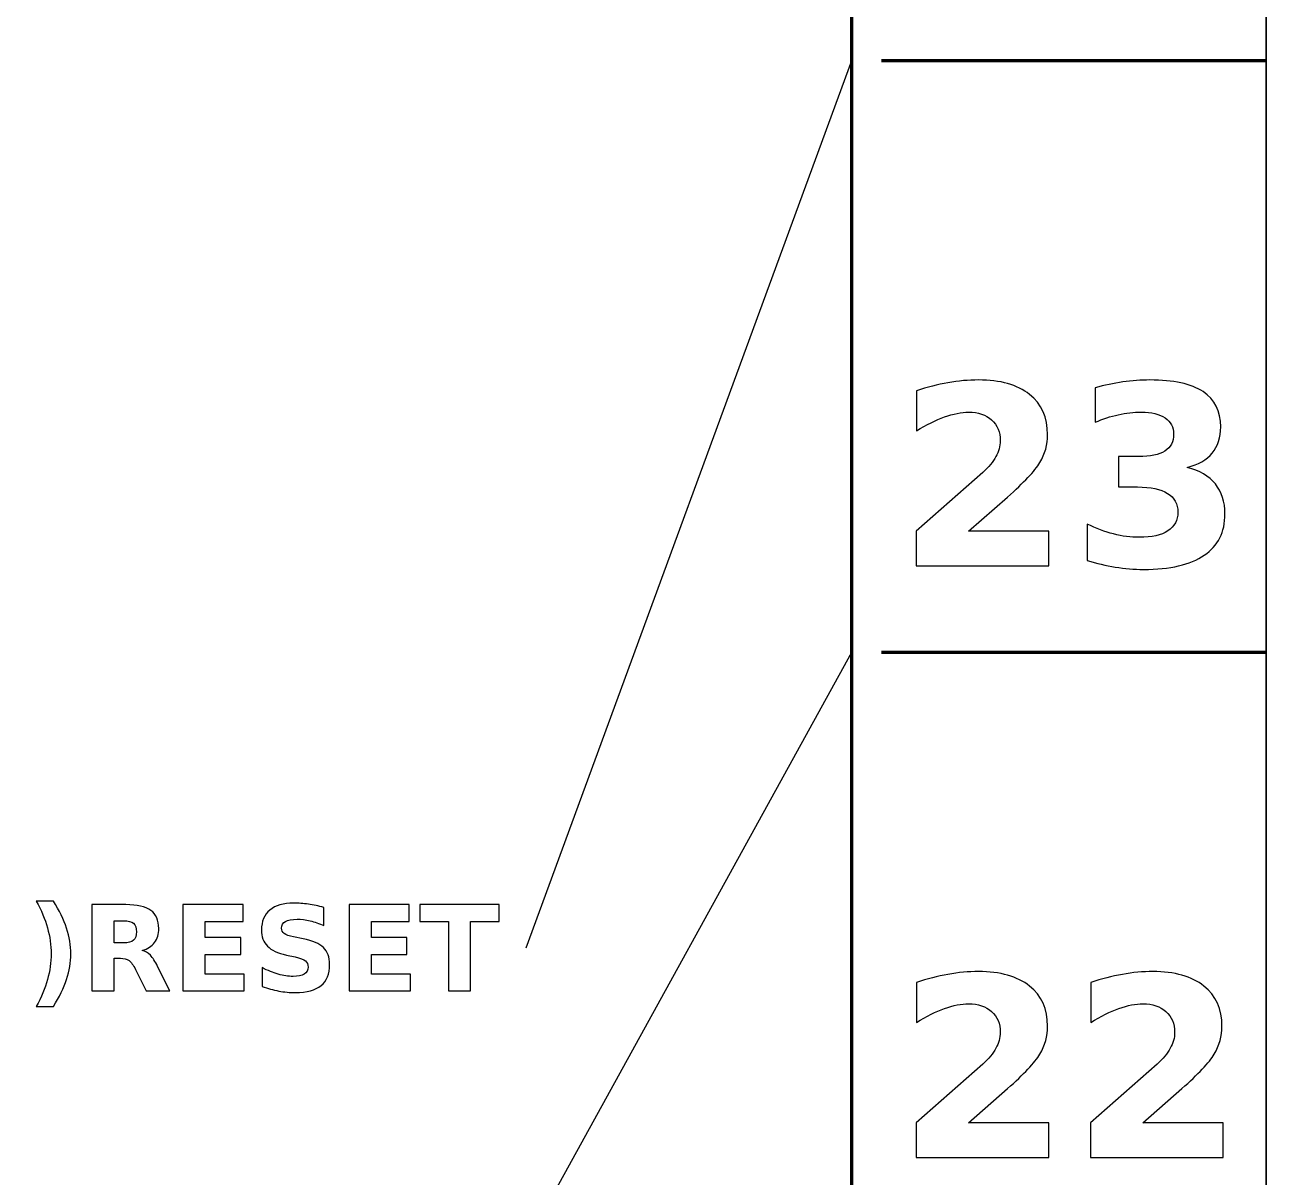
# Model space of a CAD drawing. Header units: centimetres. Extents: x -16.5 to -4.5, y -20.9 to -8.8.
# Drawn here: x -6.597 to -4.5, y -13.238 to -11.29 of the extents above; entities that cross this region are included whole.
import ezdxf

# ---------------------------------------------------------------- set-up
doc = ezdxf.new("R2010")
doc.units = ezdxf.units.CM
doc.header["$MEASUREMENT"] = 0
doc.layers.add('Layer 1', color=7, linetype='Continuous')

msp = doc.modelspace()

# ---------------------------------------------------------------- linework, layer by layer
at = {"layer": 'Layer 1', "color": 7, "lineweight": 35}
msp.add_open_spline([(-16.5, -8.85), (-16.5, -8.85), (-4.5, -8.85), (-4.5, -8.85), (-4.5, -8.85), (-4.5, -8.85), (-4.5, -20.85), (-4.5, -20.85), (-4.5, -20.85), (-4.5, -20.85), (-16.5, -20.85), (-16.5, -20.85), (-16.5, -20.85), (-16.5, -20.85), (-16.5, -8.85), (-16.5, -8.85)], degree=3, knots=[0, 0, 0, 0, 0.25, 0.25, 0.25, 0.25, 0.5, 0.5, 0.5, 0.5, 0.75, 0.75, 0.75, 0.75, 1, 1, 1, 1], dxfattribs=at)
at = {"layer": 'Layer 1', "color": 250, "lineweight": 100}
msp.add_open_spline([(-15.8, -9.55), (-15.8, -9.55), (-5.2, -9.55), (-5.2, -9.55), (-5.2, -9.55), (-5.2, -9.55), (-5.2, -20.15), (-5.2, -20.15), (-5.2, -20.15), (-5.2, -20.15), (-15.8, -20.15), (-15.8, -20.15), (-15.8, -20.15), (-15.8, -20.15), (-15.8, -9.55), (-15.8, -9.55)], degree=3, knots=[0, 0, 0, 0, 0.25, 0.25, 0.25, 0.25, 0.5, 0.5, 0.5, 0.5, 0.75, 0.75, 0.75, 0.75, 1, 1, 1, 1], dxfattribs=at)
at = {"layer": 'Layer 1', "color": 250, "lineweight": 25}
for points in [[(-5.75, -12.85), (-5.75, -12.85), (-5.19999, -11.34998), (-5.19999, -11.34998)], [(-5.75, -13.35), (-5.75, -13.35), (-5.19999, -12.34998), (-5.19999, -12.34998)]]:
    msp.add_open_spline(points, degree=3, dxfattribs=at)
at = {"layer": 'Layer 1', "color": 250, "lineweight": 106}
for points in [[(-5.15, -11.35), (-5.15, -11.35), (-4.70001, -11.34998), (-4.70001, -11.34998)], [(-5.15, -11.35), (-5.15, -11.35), (-4.50001, -11.34998), (-4.50001, -11.34998)], [(-5.15, -12.35), (-5.15, -12.35), (-4.70001, -12.34998), (-4.70001, -12.34998)], [(-5.15, -12.35), (-5.15, -12.35), (-4.50001, -12.34998), (-4.50001, -12.34998)]]:
    msp.add_open_spline(points, degree=3, dxfattribs=at)
at = {"layer": 'Layer 1', "color": 250}
for points, knots in [([(-5.003, -12.14582), (-5.003, -12.14582), (-4.86718, -12.14582), (-4.86718, -12.14582), (-4.86718, -12.14582), (-4.86718, -12.14582), (-4.86718, -12.20431), (-4.86718, -12.20431), (-4.86718, -12.20431), (-4.86718, -12.20431), (-5.09148, -12.20431), (-5.09148, -12.20431), (-5.09148, -12.20431), (-5.09148, -12.20431), (-5.09148, -12.14582), (-5.09148, -12.14582), (-5.09148, -12.14582), (-5.09148, -12.14582), (-4.9788, -12.04641), (-4.9788, -12.04641), (-4.9788, -12.04641), (-4.96871, -12.03731), (-4.9613, -12.02842), (-4.9565, -12.01974), (-4.9565, -12.01974), (-4.95164, -12.01106), (-4.94924, -12.00203), (-4.94924, -11.99264), (-4.94924, -11.99264), (-4.94924, -11.97818), (-4.95411, -11.96654), (-4.96384, -11.95772), (-4.96384, -11.95772), (-4.97351, -11.9489), (-4.98642, -11.94453), (-5.00258, -11.94453), (-5.00258, -11.94453), (-5.01499, -11.94453), (-5.02854, -11.94721), (-5.04329, -11.9525), (-5.04329, -11.9525), (-5.05803, -11.95779), (-5.07384, -11.96569), (-5.09063, -11.97614), (-5.09063, -11.97614), (-5.09063, -11.97614), (-5.09063, -11.90833), (-5.09063, -11.90833), (-5.09063, -11.90833), (-5.07271, -11.90241), (-5.055, -11.89789), (-5.0375, -11.89479), (-5.0375, -11.89479), (-5.02, -11.89168), (-5.00286, -11.89013), (-4.986, -11.89013), (-4.986, -11.89013), (-4.9491, -11.89013), (-4.92038, -11.89824), (-4.89992, -11.91454), (-4.89992, -11.91454), (-4.87946, -11.93077), (-4.86923, -11.95342), (-4.86923, -11.98256), (-4.86923, -11.98256), (-4.86923, -11.99935), (-4.8736, -12.01501), (-4.88228, -12.02955), (-4.88228, -12.02955), (-4.89096, -12.04408), (-4.90923, -12.06355), (-4.93703, -12.08796), (-4.93703, -12.08796), (-4.93703, -12.08796), (-5.003, -12.14582), (-5.003, -12.14582)], [0, 0, 0, 0, 0.0526316, 0.0526316, 0.0526316, 0.0526316, 0.1052632, 0.1052632, 0.1052632, 0.1052632, 0.1578947, 0.1578947, 0.1578947, 0.1578947, 0.2105263, 0.2105263, 0.2105263, 0.2105263, 0.2631579, 0.2631579, 0.2631579, 0.2631579, 0.3157895, 0.3157895, 0.3157895, 0.3157895, 0.3684211, 0.3684211, 0.3684211, 0.3684211, 0.4210526, 0.4210526, 0.4210526, 0.4210526, 0.4736842, 0.4736842, 0.4736842, 0.4736842, 0.5263158, 0.5263158, 0.5263158, 0.5263158, 0.5789474, 0.5789474, 0.5789474, 0.5789474, 0.6315789, 0.6315789, 0.6315789, 0.6315789, 0.6842105, 0.6842105, 0.6842105, 0.6842105, 0.7368421, 0.7368421, 0.7368421, 0.7368421, 0.7894737, 0.7894737, 0.7894737, 0.7894737, 0.8421053, 0.8421053, 0.8421053, 0.8421053, 0.8947368, 0.8947368, 0.8947368, 0.8947368, 0.9473684, 0.9473684, 0.9473684, 0.9473684, 1, 1, 1, 1]), ([(-4.63322, -12.03787), (-4.61248, -12.04323), (-4.5966, -12.05262), (-4.58581, -12.06588), (-4.58581, -12.06588), (-4.57501, -12.07922), (-4.56958, -12.09608), (-4.56958, -12.11661), (-4.56958, -12.11661), (-4.56958, -12.14723), (-4.58129, -12.17051), (-4.60471, -12.18646), (-4.60471, -12.18646), (-4.62814, -12.20233), (-4.66229, -12.21031), (-4.70723, -12.21031), (-4.70723, -12.21031), (-4.72311, -12.21031), (-4.73898, -12.20904), (-4.75493, -12.2065), (-4.75493, -12.2065), (-4.7708, -12.20396), (-4.78653, -12.20008), (-4.80213, -12.195), (-4.80213, -12.195), (-4.80213, -12.195), (-4.80213, -12.13361), (-4.80213, -12.13361), (-4.80213, -12.13361), (-4.78724, -12.14102), (-4.77249, -12.14667), (-4.75782, -12.15048), (-4.75782, -12.15048), (-4.74314, -12.15422), (-4.72868, -12.15612), (-4.7145, -12.15612), (-4.7145, -12.15612), (-4.6934, -12.15612), (-4.67725, -12.15245), (-4.66603, -12.14518), (-4.66603, -12.14518), (-4.65481, -12.13785), (-4.64916, -12.12741), (-4.64916, -12.11372), (-4.64916, -12.11372), (-4.64916, -12.09968), (-4.65495, -12.08902), (-4.66645, -12.08183), (-4.66645, -12.08183), (-4.67795, -12.07456), (-4.69495, -12.07096), (-4.71739, -12.07096), (-4.71739, -12.07096), (-4.71739, -12.07096), (-4.74921, -12.07096), (-4.74921, -12.07096), (-4.74921, -12.07096), (-4.74921, -12.07096), (-4.74921, -12.01967), (-4.74921, -12.01967), (-4.74921, -12.01967), (-4.74921, -12.01967), (-4.71577, -12.01967), (-4.71577, -12.01967), (-4.71577, -12.01967), (-4.69573, -12.01967), (-4.68091, -12.01656), (-4.67111, -12.01028), (-4.67111, -12.01028), (-4.6613, -12.004), (-4.65643, -11.99448), (-4.65643, -11.98171), (-4.65643, -11.98171), (-4.65643, -11.96986), (-4.66116, -11.96068), (-4.67068, -11.95426), (-4.67068, -11.95426), (-4.68021, -11.94777), (-4.69361, -11.94453), (-4.71097, -11.94453), (-4.71097, -11.94453), (-4.72381, -11.94453), (-4.73672, -11.94594), (-4.74985, -11.94883), (-4.74985, -11.94883), (-4.7629, -11.95172), (-4.77588, -11.95603), (-4.78886, -11.96167), (-4.78886, -11.96167), (-4.78886, -11.96167), (-4.78886, -11.90339), (-4.78886, -11.90339), (-4.78886, -11.90339), (-4.77313, -11.89895), (-4.75761, -11.89563), (-4.74216, -11.89344), (-4.74216, -11.89344), (-4.7267, -11.89126), (-4.71161, -11.89013), (-4.69672, -11.89013), (-4.69672, -11.89013), (-4.65664, -11.89013), (-4.62659, -11.89669), (-4.60669, -11.90988), (-4.60669, -11.90988), (-4.58679, -11.92301), (-4.57685, -11.94283), (-4.57685, -11.96929), (-4.57685, -11.96929), (-4.57685, -11.98728), (-4.58157, -12.0021), (-4.5911, -12.0136), (-4.5911, -12.0136), (-4.60062, -12.0251), (-4.61466, -12.03321), (-4.63322, -12.03787)], [0, 0, 0, 0, 0.0344828, 0.0344828, 0.0344828, 0.0344828, 0.0689655, 0.0689655, 0.0689655, 0.0689655, 0.1034483, 0.1034483, 0.1034483, 0.1034483, 0.137931, 0.137931, 0.137931, 0.137931, 0.1724138, 0.1724138, 0.1724138, 0.1724138, 0.2068966, 0.2068966, 0.2068966, 0.2068966, 0.2413793, 0.2413793, 0.2413793, 0.2413793, 0.2758621, 0.2758621, 0.2758621, 0.2758621, 0.3103448, 0.3103448, 0.3103448, 0.3103448, 0.3448276, 0.3448276, 0.3448276, 0.3448276, 0.3793103, 0.3793103, 0.3793103, 0.3793103, 0.4137931, 0.4137931, 0.4137931, 0.4137931, 0.4482759, 0.4482759, 0.4482759, 0.4482759, 0.4827586, 0.4827586, 0.4827586, 0.4827586, 0.5172414, 0.5172414, 0.5172414, 0.5172414, 0.5517241, 0.5517241, 0.5517241, 0.5517241, 0.5862069, 0.5862069, 0.5862069, 0.5862069, 0.6206897, 0.6206897, 0.6206897, 0.6206897, 0.6551724, 0.6551724, 0.6551724, 0.6551724, 0.6896552, 0.6896552, 0.6896552, 0.6896552, 0.7241379, 0.7241379, 0.7241379, 0.7241379, 0.7586207, 0.7586207, 0.7586207, 0.7586207, 0.7931034, 0.7931034, 0.7931034, 0.7931034, 0.8275862, 0.8275862, 0.8275862, 0.8275862, 0.862069, 0.862069, 0.862069, 0.862069, 0.8965517, 0.8965517, 0.8965517, 0.8965517, 0.9310345, 0.9310345, 0.9310345, 0.9310345, 0.9655172, 0.9655172, 0.9655172, 0.9655172, 1, 1, 1, 1]), ([(-6.57765, -12.94917), (-6.56932, -12.93367), (-6.56305, -12.91853), (-6.55888, -12.90377), (-6.55888, -12.90377), (-6.55472, -12.88897), (-6.55265, -12.8744), (-6.55265, -12.86), (-6.55265, -12.86), (-6.55265, -12.8456), (-6.55472, -12.83103), (-6.55888, -12.8163), (-6.55888, -12.8163), (-6.56305, -12.80157), (-6.56932, -12.78647), (-6.57765, -12.77103), (-6.57765, -12.77103), (-6.57765, -12.77103), (-6.54865, -12.77103), (-6.54865, -12.77103), (-6.54865, -12.77103), (-6.53875, -12.787), (-6.53142, -12.80227), (-6.52662, -12.8169), (-6.52662, -12.8169), (-6.52185, -12.8315), (-6.51945, -12.84593), (-6.51945, -12.8602), (-6.51945, -12.8602), (-6.51945, -12.87447), (-6.52182, -12.88883), (-6.52658, -12.9033), (-6.52658, -12.9033), (-6.53132, -12.9178), (-6.53868, -12.9331), (-6.54865, -12.94917), (-6.54865, -12.94917), (-6.54865, -12.94917), (-6.57765, -12.94917), (-6.57765, -12.94917)], [0, 0, 0, 0, 0.1, 0.1, 0.1, 0.1, 0.2, 0.2, 0.2, 0.2, 0.3, 0.3, 0.3, 0.3, 0.4, 0.4, 0.4, 0.4, 0.5, 0.5, 0.5, 0.5, 0.6, 0.6, 0.6, 0.6, 0.7, 0.7, 0.7, 0.7, 0.8, 0.8, 0.8, 0.8, 0.9, 0.9, 0.9, 0.9, 1, 1, 1, 1]), ([(-6.44628, -12.86763), (-6.44628, -12.86763), (-6.44628, -12.9228), (-6.44628, -12.9228), (-6.44628, -12.9228), (-6.44628, -12.9228), (-6.48388, -12.9228), (-6.48388, -12.9228), (-6.48388, -12.9228), (-6.48388, -12.9228), (-6.48388, -12.777), (-6.48388, -12.777), (-6.48388, -12.777), (-6.48388, -12.777), (-6.42645, -12.777), (-6.42645, -12.777), (-6.42645, -12.777), (-6.40725, -12.777), (-6.39315, -12.78023), (-6.38422, -12.78667), (-6.38422, -12.78667), (-6.37525, -12.7931), (-6.37078, -12.8033), (-6.37078, -12.81723), (-6.37078, -12.81723), (-6.37078, -12.82687), (-6.37312, -12.8348), (-6.37775, -12.84097), (-6.37775, -12.84097), (-6.38242, -12.84717), (-6.38945, -12.85173), (-6.39882, -12.85463), (-6.39882, -12.85463), (-6.39368, -12.85583), (-6.38905, -12.85847), (-6.38498, -12.8626), (-6.38498, -12.8626), (-6.38092, -12.86673), (-6.37682, -12.873), (-6.37265, -12.8814), (-6.37265, -12.8814), (-6.37265, -12.8814), (-6.35222, -12.9228), (-6.35222, -12.9228), (-6.35222, -12.9228), (-6.35222, -12.9228), (-6.39228, -12.9228), (-6.39228, -12.9228), (-6.39228, -12.9228), (-6.39228, -12.9228), (-6.41005, -12.88657), (-6.41005, -12.88657), (-6.41005, -12.88657), (-6.41362, -12.8793), (-6.41725, -12.8743), (-6.42095, -12.87163), (-6.42095, -12.87163), (-6.42462, -12.86897), (-6.42952, -12.86763), (-6.43565, -12.86763), (-6.43565, -12.86763), (-6.43565, -12.86763), (-6.44628, -12.86763), (-6.44628, -12.86763)], [0, 0, 0, 0, 0.0625, 0.0625, 0.0625, 0.0625, 0.125, 0.125, 0.125, 0.125, 0.1875, 0.1875, 0.1875, 0.1875, 0.25, 0.25, 0.25, 0.25, 0.3125, 0.3125, 0.3125, 0.3125, 0.375, 0.375, 0.375, 0.375, 0.4375, 0.4375, 0.4375, 0.4375, 0.5, 0.5, 0.5, 0.5, 0.5625, 0.5625, 0.5625, 0.5625, 0.625, 0.625, 0.625, 0.625, 0.6875, 0.6875, 0.6875, 0.6875, 0.75, 0.75, 0.75, 0.75, 0.8125, 0.8125, 0.8125, 0.8125, 0.875, 0.875, 0.875, 0.875, 0.9375, 0.9375, 0.9375, 0.9375, 1, 1, 1, 1]), ([(-6.32988, -12.777), (-6.32988, -12.777), (-6.22842, -12.777), (-6.22842, -12.777), (-6.22842, -12.777), (-6.22842, -12.777), (-6.22842, -12.80543), (-6.22842, -12.80543), (-6.22842, -12.80543), (-6.22842, -12.80543), (-6.29228, -12.80543), (-6.29228, -12.80543), (-6.29228, -12.80543), (-6.29228, -12.80543), (-6.29228, -12.83257), (-6.29228, -12.83257), (-6.29228, -12.83257), (-6.29228, -12.83257), (-6.23225, -12.83257), (-6.23225, -12.83257), (-6.23225, -12.83257), (-6.23225, -12.83257), (-6.23225, -12.861), (-6.23225, -12.861), (-6.23225, -12.861), (-6.23225, -12.861), (-6.29228, -12.861), (-6.29228, -12.861), (-6.29228, -12.861), (-6.29228, -12.861), (-6.29228, -12.89437), (-6.29228, -12.89437), (-6.29228, -12.89437), (-6.29228, -12.89437), (-6.22628, -12.89437), (-6.22628, -12.89437), (-6.22628, -12.89437), (-6.22628, -12.89437), (-6.22628, -12.9228), (-6.22628, -12.9228), (-6.22628, -12.9228), (-6.22628, -12.9228), (-6.32988, -12.9228), (-6.32988, -12.9228), (-6.32988, -12.9228), (-6.32988, -12.9228), (-6.32988, -12.777), (-6.32988, -12.777)], [0, 0, 0, 0, 0.0833333, 0.0833333, 0.0833333, 0.0833333, 0.1666667, 0.1666667, 0.1666667, 0.1666667, 0.25, 0.25, 0.25, 0.25, 0.3333333, 0.3333333, 0.3333333, 0.3333333, 0.4166667, 0.4166667, 0.4166667, 0.4166667, 0.5, 0.5, 0.5, 0.5, 0.5833333, 0.5833333, 0.5833333, 0.5833333, 0.6666667, 0.6666667, 0.6666667, 0.6666667, 0.75, 0.75, 0.75, 0.75, 0.8333333, 0.8333333, 0.8333333, 0.8333333, 0.9166667, 0.9166667, 0.9166667, 0.9166667, 1, 1, 1, 1]), ([(-6.09179, -12.7816), (-6.09179, -12.7816), (-6.09179, -12.81243), (-6.09179, -12.81243), (-6.09179, -12.81243), (-6.09979, -12.80887), (-6.10762, -12.80617), (-6.11522, -12.80433), (-6.11522, -12.80433), (-6.12285, -12.8025), (-6.13005, -12.8016), (-6.13682, -12.8016), (-6.13682, -12.8016), (-6.14579, -12.8016), (-6.15245, -12.80283), (-6.15675, -12.8053), (-6.15675, -12.8053), (-6.16105, -12.8078), (-6.16319, -12.81163), (-6.16319, -12.81683), (-6.16319, -12.81683), (-6.16319, -12.82073), (-6.16175, -12.8238), (-6.15885, -12.82597), (-6.15885, -12.82597), (-6.15595, -12.82813), (-6.15069, -12.83003), (-6.14305, -12.8316), (-6.14305, -12.8316), (-6.14305, -12.8316), (-6.12705, -12.8348), (-6.12705, -12.8348), (-6.12705, -12.8348), (-6.11082, -12.83807), (-6.09932, -12.843), (-6.09249, -12.84967), (-6.09249, -12.84967), (-6.08565, -12.8563), (-6.08222, -12.86573), (-6.08222, -12.87797), (-6.08222, -12.87797), (-6.08222, -12.89407), (-6.08699, -12.90603), (-6.09652, -12.91387), (-6.09652, -12.91387), (-6.10605, -12.9217), (-6.12062, -12.92563), (-6.14022, -12.92563), (-6.14022, -12.92563), (-6.14949, -12.92563), (-6.15875, -12.92477), (-6.16805, -12.923), (-6.16805, -12.923), (-6.17735, -12.92123), (-6.18669, -12.91863), (-6.19599, -12.9152), (-6.19599, -12.9152), (-6.19599, -12.9152), (-6.19599, -12.88347), (-6.19599, -12.88347), (-6.19599, -12.88347), (-6.18669, -12.8884), (-6.17769, -12.89213), (-6.16899, -12.89463), (-6.16899, -12.89463), (-6.16029, -12.89713), (-6.15192, -12.8984), (-6.14385, -12.8984), (-6.14385, -12.8984), (-6.13565, -12.8984), (-6.12935, -12.89703), (-6.12499, -12.8943), (-6.12499, -12.8943), (-6.12062, -12.89157), (-6.11845, -12.88767), (-6.11845, -12.88257), (-6.11845, -12.88257), (-6.11845, -12.87803), (-6.11992, -12.8745), (-6.12289, -12.87203), (-6.12289, -12.87203), (-6.12585, -12.86957), (-6.13175, -12.86733), (-6.14062, -12.8654), (-6.14062, -12.8654), (-6.14062, -12.8654), (-6.15519, -12.86217), (-6.15519, -12.86217), (-6.15519, -12.86217), (-6.16975, -12.85903), (-6.18042, -12.85407), (-6.18715, -12.84723), (-6.18715, -12.84723), (-6.19389, -12.8404), (-6.19725, -12.83117), (-6.19725, -12.8196), (-6.19725, -12.8196), (-6.19725, -12.80507), (-6.19255, -12.7939), (-6.18319, -12.7861), (-6.18319, -12.7861), (-6.17382, -12.77827), (-6.16035, -12.77437), (-6.14275, -12.77437), (-6.14275, -12.77437), (-6.13475, -12.77437), (-6.12652, -12.77497), (-6.11805, -12.77617), (-6.11805, -12.77617), (-6.10959, -12.77737), (-6.10082, -12.77917), (-6.09179, -12.7816)], [0, 0, 0, 0, 0.0357143, 0.0357143, 0.0357143, 0.0357143, 0.0714286, 0.0714286, 0.0714286, 0.0714286, 0.1071429, 0.1071429, 0.1071429, 0.1071429, 0.1428571, 0.1428571, 0.1428571, 0.1428571, 0.1785714, 0.1785714, 0.1785714, 0.1785714, 0.2142857, 0.2142857, 0.2142857, 0.2142857, 0.25, 0.25, 0.25, 0.25, 0.2857143, 0.2857143, 0.2857143, 0.2857143, 0.3214286, 0.3214286, 0.3214286, 0.3214286, 0.3571429, 0.3571429, 0.3571429, 0.3571429, 0.3928571, 0.3928571, 0.3928571, 0.3928571, 0.4285714, 0.4285714, 0.4285714, 0.4285714, 0.4642857, 0.4642857, 0.4642857, 0.4642857, 0.5, 0.5, 0.5, 0.5, 0.5357143, 0.5357143, 0.5357143, 0.5357143, 0.5714286, 0.5714286, 0.5714286, 0.5714286, 0.6071429, 0.6071429, 0.6071429, 0.6071429, 0.6428571, 0.6428571, 0.6428571, 0.6428571, 0.6785714, 0.6785714, 0.6785714, 0.6785714, 0.7142857, 0.7142857, 0.7142857, 0.7142857, 0.75, 0.75, 0.75, 0.75, 0.7857143, 0.7857143, 0.7857143, 0.7857143, 0.8214286, 0.8214286, 0.8214286, 0.8214286, 0.8571429, 0.8571429, 0.8571429, 0.8571429, 0.8928571, 0.8928571, 0.8928571, 0.8928571, 0.9285714, 0.9285714, 0.9285714, 0.9285714, 0.9642857, 0.9642857, 0.9642857, 0.9642857, 1, 1, 1, 1]), ([(-6.04922, -12.777), (-6.04922, -12.777), (-5.94776, -12.777), (-5.94776, -12.777), (-5.94776, -12.777), (-5.94776, -12.777), (-5.94776, -12.80543), (-5.94776, -12.80543), (-5.94776, -12.80543), (-5.94776, -12.80543), (-6.01162, -12.80543), (-6.01162, -12.80543), (-6.01162, -12.80543), (-6.01162, -12.80543), (-6.01162, -12.83257), (-6.01162, -12.83257), (-6.01162, -12.83257), (-6.01162, -12.83257), (-5.95159, -12.83257), (-5.95159, -12.83257), (-5.95159, -12.83257), (-5.95159, -12.83257), (-5.95159, -12.861), (-5.95159, -12.861), (-5.95159, -12.861), (-5.95159, -12.861), (-6.01162, -12.861), (-6.01162, -12.861), (-6.01162, -12.861), (-6.01162, -12.861), (-6.01162, -12.89437), (-6.01162, -12.89437), (-6.01162, -12.89437), (-6.01162, -12.89437), (-5.94562, -12.89437), (-5.94562, -12.89437), (-5.94562, -12.89437), (-5.94562, -12.89437), (-5.94562, -12.9228), (-5.94562, -12.9228), (-5.94562, -12.9228), (-5.94562, -12.9228), (-6.04922, -12.9228), (-6.04922, -12.9228), (-6.04922, -12.9228), (-6.04922, -12.9228), (-6.04922, -12.777), (-6.04922, -12.777)], [0, 0, 0, 0, 0.0833333, 0.0833333, 0.0833333, 0.0833333, 0.1666667, 0.1666667, 0.1666667, 0.1666667, 0.25, 0.25, 0.25, 0.25, 0.3333333, 0.3333333, 0.3333333, 0.3333333, 0.4166667, 0.4166667, 0.4166667, 0.4166667, 0.5, 0.5, 0.5, 0.5, 0.5833333, 0.5833333, 0.5833333, 0.5833333, 0.6666667, 0.6666667, 0.6666667, 0.6666667, 0.75, 0.75, 0.75, 0.75, 0.8333333, 0.8333333, 0.8333333, 0.8333333, 0.9166667, 0.9166667, 0.9166667, 0.9166667, 1, 1, 1, 1]), ([(-5.92999, -12.777), (-5.92999, -12.777), (-5.79563, -12.777), (-5.79563, -12.777), (-5.79563, -12.777), (-5.79563, -12.777), (-5.79563, -12.80543), (-5.79563, -12.80543), (-5.79563, -12.80543), (-5.79563, -12.80543), (-5.84396, -12.80543), (-5.84396, -12.80543), (-5.84396, -12.80543), (-5.84396, -12.80543), (-5.84396, -12.9228), (-5.84396, -12.9228), (-5.84396, -12.9228), (-5.84396, -12.9228), (-5.88156, -12.9228), (-5.88156, -12.9228), (-5.88156, -12.9228), (-5.88156, -12.9228), (-5.88156, -12.80543), (-5.88156, -12.80543), (-5.88156, -12.80543), (-5.88156, -12.80543), (-5.92999, -12.80543), (-5.92999, -12.80543), (-5.92999, -12.80543), (-5.92999, -12.80543), (-5.92999, -12.777), (-5.92999, -12.777)], [0, 0, 0, 0, 0.125, 0.125, 0.125, 0.125, 0.25, 0.25, 0.25, 0.25, 0.375, 0.375, 0.375, 0.375, 0.5, 0.5, 0.5, 0.5, 0.625, 0.625, 0.625, 0.625, 0.75, 0.75, 0.75, 0.75, 0.875, 0.875, 0.875, 0.875, 1, 1, 1, 1]), ([(-6.43045, -12.84167), (-6.42258, -12.84167), (-6.41692, -12.8402), (-6.41352, -12.83727), (-6.41352, -12.83727), (-6.41008, -12.83433), (-6.40838, -12.8295), (-6.40838, -12.8228), (-6.40838, -12.8228), (-6.40838, -12.81617), (-6.41008, -12.8114), (-6.41352, -12.80853), (-6.41352, -12.80853), (-6.41692, -12.80567), (-6.42258, -12.80423), (-6.43045, -12.80423), (-6.43045, -12.80423), (-6.43045, -12.80423), (-6.44628, -12.80423), (-6.44628, -12.80423), (-6.44628, -12.80423), (-6.44628, -12.80423), (-6.44628, -12.84167), (-6.44628, -12.84167), (-6.44628, -12.84167), (-6.44628, -12.84167), (-6.43045, -12.84167), (-6.43045, -12.84167)], [0, 0, 0, 0, 0.1428571, 0.1428571, 0.1428571, 0.1428571, 0.2857143, 0.2857143, 0.2857143, 0.2857143, 0.4285714, 0.4285714, 0.4285714, 0.4285714, 0.5714286, 0.5714286, 0.5714286, 0.5714286, 0.7142857, 0.7142857, 0.7142857, 0.7142857, 0.8571429, 0.8571429, 0.8571429, 0.8571429, 1, 1, 1, 1]), ([(-5.003, -13.14582), (-5.003, -13.14582), (-4.86718, -13.14582), (-4.86718, -13.14582), (-4.86718, -13.14582), (-4.86718, -13.14582), (-4.86718, -13.20431), (-4.86718, -13.20431), (-4.86718, -13.20431), (-4.86718, -13.20431), (-5.09148, -13.20431), (-5.09148, -13.20431), (-5.09148, -13.20431), (-5.09148, -13.20431), (-5.09148, -13.14582), (-5.09148, -13.14582), (-5.09148, -13.14582), (-5.09148, -13.14582), (-4.9788, -13.04641), (-4.9788, -13.04641), (-4.9788, -13.04641), (-4.96871, -13.03731), (-4.9613, -13.02842), (-4.9565, -13.01974), (-4.9565, -13.01974), (-4.95164, -13.01106), (-4.94924, -13.00203), (-4.94924, -12.99264), (-4.94924, -12.99264), (-4.94924, -12.97818), (-4.95411, -12.96654), (-4.96384, -12.95772), (-4.96384, -12.95772), (-4.97351, -12.9489), (-4.98642, -12.94453), (-5.00258, -12.94453), (-5.00258, -12.94453), (-5.01499, -12.94453), (-5.02854, -12.94721), (-5.04329, -12.9525), (-5.04329, -12.9525), (-5.05803, -12.95779), (-5.07384, -12.96569), (-5.09063, -12.97614), (-5.09063, -12.97614), (-5.09063, -12.97614), (-5.09063, -12.90833), (-5.09063, -12.90833), (-5.09063, -12.90833), (-5.07271, -12.90241), (-5.055, -12.89789), (-5.0375, -12.89479), (-5.0375, -12.89479), (-5.02, -12.89168), (-5.00286, -12.89013), (-4.986, -12.89013), (-4.986, -12.89013), (-4.9491, -12.89013), (-4.92038, -12.89824), (-4.89992, -12.91454), (-4.89992, -12.91454), (-4.87946, -12.93077), (-4.86923, -12.95342), (-4.86923, -12.98256), (-4.86923, -12.98256), (-4.86923, -12.99935), (-4.8736, -13.01501), (-4.88228, -13.02955), (-4.88228, -13.02955), (-4.89096, -13.04408), (-4.90923, -13.06355), (-4.93703, -13.08796), (-4.93703, -13.08796), (-4.93703, -13.08796), (-5.003, -13.14582), (-5.003, -13.14582)], [0, 0, 0, 0, 0.0526316, 0.0526316, 0.0526316, 0.0526316, 0.1052632, 0.1052632, 0.1052632, 0.1052632, 0.1578947, 0.1578947, 0.1578947, 0.1578947, 0.2105263, 0.2105263, 0.2105263, 0.2105263, 0.2631579, 0.2631579, 0.2631579, 0.2631579, 0.3157895, 0.3157895, 0.3157895, 0.3157895, 0.3684211, 0.3684211, 0.3684211, 0.3684211, 0.4210526, 0.4210526, 0.4210526, 0.4210526, 0.4736842, 0.4736842, 0.4736842, 0.4736842, 0.5263158, 0.5263158, 0.5263158, 0.5263158, 0.5789474, 0.5789474, 0.5789474, 0.5789474, 0.6315789, 0.6315789, 0.6315789, 0.6315789, 0.6842105, 0.6842105, 0.6842105, 0.6842105, 0.7368421, 0.7368421, 0.7368421, 0.7368421, 0.7894737, 0.7894737, 0.7894737, 0.7894737, 0.8421053, 0.8421053, 0.8421053, 0.8421053, 0.8947368, 0.8947368, 0.8947368, 0.8947368, 0.9473684, 0.9473684, 0.9473684, 0.9473684, 1, 1, 1, 1]), ([(-4.70843, -13.14582), (-4.70843, -13.14582), (-4.57261, -13.14582), (-4.57261, -13.14582), (-4.57261, -13.14582), (-4.57261, -13.14582), (-4.57261, -13.20431), (-4.57261, -13.20431), (-4.57261, -13.20431), (-4.57261, -13.20431), (-4.79691, -13.20431), (-4.79691, -13.20431), (-4.79691, -13.20431), (-4.79691, -13.20431), (-4.79691, -13.14582), (-4.79691, -13.14582), (-4.79691, -13.14582), (-4.79691, -13.14582), (-4.68423, -13.04641), (-4.68423, -13.04641), (-4.68423, -13.04641), (-4.67414, -13.03731), (-4.66673, -13.02842), (-4.66193, -13.01974), (-4.66193, -13.01974), (-4.65707, -13.01106), (-4.65467, -13.00203), (-4.65467, -12.99264), (-4.65467, -12.99264), (-4.65467, -12.97818), (-4.65954, -12.96654), (-4.66927, -12.95772), (-4.66927, -12.95772), (-4.67894, -12.9489), (-4.69185, -12.94453), (-4.70801, -12.94453), (-4.70801, -12.94453), (-4.72042, -12.94453), (-4.73397, -12.94721), (-4.74872, -12.9525), (-4.74872, -12.9525), (-4.76346, -12.95779), (-4.77927, -12.96569), (-4.79606, -12.97614), (-4.79606, -12.97614), (-4.79606, -12.97614), (-4.79606, -12.90833), (-4.79606, -12.90833), (-4.79606, -12.90833), (-4.77814, -12.90241), (-4.76043, -12.89789), (-4.74293, -12.89479), (-4.74293, -12.89479), (-4.72543, -12.89168), (-4.70829, -12.89013), (-4.69143, -12.89013), (-4.69143, -12.89013), (-4.65453, -12.89013), (-4.62581, -12.89824), (-4.60535, -12.91454), (-4.60535, -12.91454), (-4.58489, -12.93077), (-4.57466, -12.95342), (-4.57466, -12.98256), (-4.57466, -12.98256), (-4.57466, -12.99935), (-4.57903, -13.01501), (-4.58771, -13.02955), (-4.58771, -13.02955), (-4.59639, -13.04408), (-4.61466, -13.06355), (-4.64246, -13.08796), (-4.64246, -13.08796), (-4.64246, -13.08796), (-4.70843, -13.14582), (-4.70843, -13.14582)], [0, 0, 0, 0, 0.0526316, 0.0526316, 0.0526316, 0.0526316, 0.1052632, 0.1052632, 0.1052632, 0.1052632, 0.1578947, 0.1578947, 0.1578947, 0.1578947, 0.2105263, 0.2105263, 0.2105263, 0.2105263, 0.2631579, 0.2631579, 0.2631579, 0.2631579, 0.3157895, 0.3157895, 0.3157895, 0.3157895, 0.3684211, 0.3684211, 0.3684211, 0.3684211, 0.4210526, 0.4210526, 0.4210526, 0.4210526, 0.4736842, 0.4736842, 0.4736842, 0.4736842, 0.5263158, 0.5263158, 0.5263158, 0.5263158, 0.5789474, 0.5789474, 0.5789474, 0.5789474, 0.6315789, 0.6315789, 0.6315789, 0.6315789, 0.6842105, 0.6842105, 0.6842105, 0.6842105, 0.7368421, 0.7368421, 0.7368421, 0.7368421, 0.7894737, 0.7894737, 0.7894737, 0.7894737, 0.8421053, 0.8421053, 0.8421053, 0.8421053, 0.8947368, 0.8947368, 0.8947368, 0.8947368, 0.9473684, 0.9473684, 0.9473684, 0.9473684, 1, 1, 1, 1])]:
    msp.add_open_spline(points, degree=3, knots=knots, dxfattribs=at)

doc.saveas('drawing.dxf')
